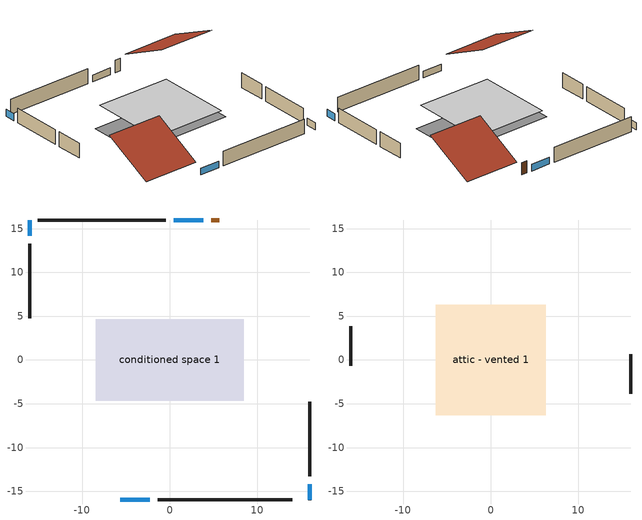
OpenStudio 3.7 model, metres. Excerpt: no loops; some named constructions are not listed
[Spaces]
conditioned space 1
 floor foundation (Slab1 construction): -8.43,-4.68 -8.43,4.68 8.43,4.68 8.43,-4.68 z0
 wall outside (Wall1 construction): -1.36,-15.98 13.97,-15.98 z0:2.44
 wall outside (Wall2 construction): -15.98,13.28 -15.98,4.76 z0:2.44
 wall outside (Wall3 construction): -0.48,15.98 -15.05,15.98 z0:2.44
 wall outside (Wall4 construction): 15.98,-13.28 15.98,-4.76 z0:2.44
 wall outside (AdiabaticWallConstruction): -5.66,-15.98 -2.29,-15.98 / 3.82,15.98 0.45,15.98 z0:1.1; -15.98,15.98 -15.98,14.21 / 15.98,-15.98 15.98,-14.21 z0:1.16
 wall outside (AdiabaticWallConstruction 1): 5.66,15.98 4.75,15.98 z0:2.03
 window (WindowConstruction): -5.66,-15.98 -2.29,-15.98 z0:1.1
 window (WindowConstruction 1): -15.98,15.98 -15.98,14.21 z0:1.16
 window (WindowConstruction 2): 3.82,15.98 0.45,15.98 z0:1.1
 window (WindowConstruction 3): 15.98,-15.98 15.98,-14.21 z0:1.16
 door (Door): 5.66,15.98 4.75,15.98 z0:2.03
attic - vented 1
 floor to conditioned space 1 (Floor1 construction Reversed): -6.28,-6.28 -6.28,6.28 6.28,6.28 6.28,-6.28 z2.44
 wall outside (Wall5 construction): -15.98,3.83 -15.98,-0.66 z0:2.44
 wall outside (Wall6 construction): 15.98,-3.83 15.98,0.66 z0:2.44
 roof outside (Roof1 construction): -6.59,-15.98,2.44 -6.59,-7.58,6.64 -15.98,-7.58,6.64 -15.98,-15.98,2.44
 roof outside (Roof2 construction): 6.59,15.98,2.44 6.59,7.58,6.64 15.98,7.58,6.64 15.98,15.98,2.44
[Material] Roughness=Rough; Thermal Absorptance=0.9
Name | Thickness {m} | Conductivity {W/m-K} | Density {kg/m3} | Specific Heat {J/kg-K} | Solar Absorptance | Visible Absorptance
gypsum board | 0.0127 | 0.160291 | 801 | 837.4 | 0.6 | 0.6
ceiling loosefill ins | 0.169333 | 0.0480833 | 16.02 | 1046.75 | 0.7 | 0.7
ceiling stud and cavity | 0.1397 | 0.0824711 | 65.682 | 1177.47 | 0.7 | 0.7
[Construction]
Floor1 construction: ceiling loosefill ins, ceiling stud and cavity, gypsum board
[Schedule:Day]
heating setpoint allday1: 24, 0, 24.4444
cooling setpoint allday1: 24, 0, 26.6667
fridge schedule allday10: 1, 0, 0.679562, 2, 0, 0.662573, 3, 0, 0.645584, 4, 0, 0.628595, 6, 0, 0.611606, 7, 0, 0.645584, 8, 0, 0.679562, 10, 0, 0.696551, 12, 0, 0.679562, 15, 0, 0.71354, 16, 0, 0.696551, 17, 0, 0.747518, 18, 0, 0.815474, 19, 0, 0.849453, 20, 0, 0.815474, 21, 0, 0.798485, 22, 0, 0.781496, 23, 0, 0.747518, 24, 0, 0.696551
fridge schedule allday11: 1, 0, 0.675182, 2, 0, 0.658303, 3, 0, 0.641423, 4, 0, 0.624544, 6, 0, 0.607664, 7, 0, 0.641423, 8, 0, 0.675182, 10, 0, 0.692062, 12, 0, 0.675182, 15, 0, 0.708942, 16, 0, 0.692062, 17, 0, 0.742701, 18, 0, 0.810219, 19, 0, 0.843978, 20, 0, 0.810219, 21, 0, 0.793339, 22, 0, 0.77646, 23, 0, 0.742701, 24, 0, 0.692062
fridge schedule allday12: 1, 0, 0.610949, 2, 0, 0.595675, 3, 0, 0.580401, 4, 0, 0.565128, 6, 0, 0.549854, 7, 0, 0.580401, 8, 0, 0.610949, 10, 0, 0.626223, 12, 0, 0.610949, 15, 0, 0.641496, 16, 0, 0.626223, 17, 0, 0.672044, 18, 0, 0.733139, 19, 0, 0.763686, 20, 0, 0.733139, 21, 0, 0.717865, 22, 0, 0.702591, 23, 0, 0.672044, 24, 0, 0.626223
exterior lighting schedule weekday1; exterior lighting schedule weekday12: 5, 0, 0.434959, 6, 0, 0.349858, 7, 0, 0.330947, 8, 0, 0.321491, 9, 0, 0.312035, 10, 0, 0.264757, 11, 0, 0.208024, 12, 0, 0.141834, 13, 0, 0.113467, 15, 0, 0.104012, 16, 0, 0.113467, 17, 0, 0.179657, 18, 0, 0.349858, 19, 0, 0.463325, 20, 0, 0.614615, 21, 0, 0.860461, 22, 0, 0.99284, 23, 0, 0.860461, 24, 0, 0.595704
exterior lighting schedule weekend1; exterior lighting schedule weekend12: 2, 0, 0.434959, 4, 0, 0.425503, 5, 0, 0.434959, 6, 0, 0.425503, 7, 0, 0.416047, 8, 0, 0.38768, 9, 0, 0.340402, 10, 0, 0.283669, 11, 0, 0.226935, 12, 0, 0.15129, 13, 0, 0.113467, 15, 0, 0.104012, 16, 0, 0.113467, 17, 0, 0.179657, 18, 0, 0.359314, 19, 0, 0.45387, 20, 0, 0.567337, 21, 0, 0.784816, 22, 0, 0.926651, 23, 0, 0.803728, 24, 0, 0.557882
exterior lighting schedule weekday2: 5, 0, 0.438095, 6, 0, 0.352381, 7, 0, 0.333333, 8, 0, 0.32381, 9, 0, 0.314286, 10, 0, 0.266667, 11, 0, 0.209524, 12, 0, 0.142857, 13, 0, 0.114286, 15, 0, 0.104762, 16, 0, 0.114286, 17, 0, 0.180952, 18, 0, 0.352381, 19, 0, 0.466667, 20, 0, 0.619048, 21, 0, 0.866667, 22, 0, 1, 23, 0, 0.866667, 24, 0, 0.6
exterior lighting schedule weekend2: 2, 0, 0.438095, 4, 0, 0.428571, 5, 0, 0.438095, 6, 0, 0.428571, 7, 0, 0.419048, 8, 0, 0.390476, 9, 0, 0.342857, 10, 0, 0.285714, 11, 0, 0.228571, 12, 0, 0.152381, 13, 0, 0.114286, 15, 0, 0.104762, 16, 0, 0.114286, 17, 0, 0.180952, 18, 0, 0.361905, 19, 0, 0.457143, 20, 0, 0.571429, 21, 0, 0.790476, 22, 0, 0.933333, 23, 0, 0.809524, 24, 0, 0.561905
exterior lighting schedule weekday3; exterior lighting schedule weekday5: 5, 0, 0.346085, 6, 0, 0.278373, 7, 0, 0.263325, 8, 0, 0.255802, 9, 0, 0.248278, 10, 0, 0.21066, 11, 0, 0.165519, 12, 0, 0.112854, 13, 0, 0.090283, 15, 0, 0.0827594, 16, 0, 0.090283, 17, 0, 0.142948, 18, 0, 0.278373, 19, 0, 0.368656, 20, 0, 0.489033, 21, 0, 0.684646, 22, 0, 0.789976, 23, 0, 0.684646, 24, 0, 0.473986
exterior lighting schedule weekend3; exterior lighting schedule weekend5: 2, 0, 0.346085, 4, 0, 0.338561, 5, 0, 0.346085, 6, 0, 0.338561, 7, 0, 0.331038, 8, 0, 0.308467, 9, 0, 0.270849, 10, 0, 0.225707, 11, 0, 0.180566, 12, 0, 0.120377, 13, 0, 0.090283, 15, 0, 0.0827594, 16, 0, 0.090283, 17, 0, 0.142948, 18, 0, 0.285896, 19, 0, 0.361132, 20, 0, 0.451415, 21, 0, 0.624457, 22, 0, 0.737311, 23, 0, 0.639504, 24, 0, 0.443891
exterior lighting schedule weekday4: 5, 0, 0.344691, 6, 0, 0.277251, 7, 0, 0.262265, 8, 0, 0.254771, 9, 0, 0.247278, 10, 0, 0.209812, 11, 0, 0.164852, 12, 0, 0.112399, 13, 0, 0.0899193, 15, 0, 0.082426, 16, 0, 0.0899193, 17, 0, 0.142372, 18, 0, 0.277251, 19, 0, 0.367171, 20, 0, 0.487063, 21, 0, 0.681888, 22, 0, 0.786794, 23, 0, 0.681888, 24, 0, 0.472076
exterior lighting schedule weekend4: 2, 0, 0.344691, 4, 0, 0.337197, 5, 0, 0.344691, 6, 0, 0.337197, 7, 0, 0.329704, 8, 0, 0.307224, 9, 0, 0.269758, 10, 0, 0.224798, 11, 0, 0.179839, 12, 0, 0.119892, 13, 0, 0.0899193, 15, 0, 0.082426, 16, 0, 0.0899193, 17, 0, 0.142372, 18, 0, 0.284744, 19, 0, 0.359677, 20, 0, 0.449597, 21, 0, 0.621942, 22, 0, 0.734341, 23, 0, 0.636928, 24, 0, 0.442103
exterior lighting schedule weekday6; exterior lighting schedule weekday9: 5, 0, 0.28823, 6, 0, 0.231837, 7, 0, 0.219305, 8, 0, 0.213039, 9, 0, 0.206773, 10, 0, 0.175444, 11, 0, 0.137849, 12, 0, 0.093988, 13, 0, 0.0751904, 15, 0, 0.0689245, 16, 0, 0.0751904, 17, 0, 0.119051, 18, 0, 0.231837, 19, 0, 0.307027, 20, 0, 0.407281, 21, 0, 0.570194, 22, 0, 0.657916, 23, 0, 0.570194, 24, 0, 0.394749
exterior lighting schedule weekend6; exterior lighting schedule weekend9: 2, 0, 0.28823, 4, 0, 0.281964, 5, 0, 0.28823, 6, 0, 0.281964, 7, 0, 0.275698, 8, 0, 0.2569, 9, 0, 0.225571, 10, 0, 0.187976, 11, 0, 0.150381, 12, 0, 0.100254, 13, 0, 0.0751904, 15, 0, 0.0689245, 16, 0, 0.0751904, 17, 0, 0.119051, 18, 0, 0.238103, 19, 0, 0.300761, 20, 0, 0.375952, 21, 0, 0.520067, 22, 0, 0.614055, 23, 0, 0.532598, 24, 0, 0.369686
exterior lighting schedule weekday7: 5, 0, 0.286139, 6, 0, 0.230155, 7, 0, 0.217714, 8, 0, 0.211494, 9, 0, 0.205273, 10, 0, 0.174171, 11, 0, 0.136849, 12, 0, 0.0933061, 13, 0, 0.0746448, 15, 0, 0.0684244, 16, 0, 0.0746448, 17, 0, 0.118188, 18, 0, 0.230155, 19, 0, 0.3048, 20, 0, 0.404326, 21, 0, 0.566057, 22, 0, 0.653142, 23, 0, 0.566057, 24, 0, 0.391885
exterior lighting schedule weekend7: 2, 0, 0.286139, 4, 0, 0.279918, 5, 0, 0.286139, 6, 0, 0.279918, 7, 0, 0.273698, 8, 0, 0.255037, 9, 0, 0.223935, 10, 0, 0.186612, 11, 0, 0.14929, 12, 0, 0.0995265, 13, 0, 0.0746448, 15, 0, 0.0684244, 16, 0, 0.0746448, 17, 0, 0.118188, 18, 0, 0.236375, 19, 0, 0.298579, 20, 0, 0.373224, 21, 0, 0.516294, 22, 0, 0.6096, 23, 0, 0.528734, 24, 0, 0.367004
exterior lighting schedule weekday10: 5, 0, 0.345039, 6, 0, 0.277532, 7, 0, 0.26253, 8, 0, 0.255029, 9, 0, 0.247528, 10, 0, 0.210024, 11, 0, 0.165019, 12, 0, 0.112513, 13, 0, 0.0900102, 15, 0, 0.0825094, 16, 0, 0.0900102, 17, 0, 0.142516, 18, 0, 0.277532, 19, 0, 0.367542, 20, 0, 0.487555, 21, 0, 0.682578, 22, 0, 0.787589, 23, 0, 0.682578, 24, 0, 0.472554
exterior lighting schedule weekend10: 2, 0, 0.345039, 4, 0, 0.337538, 5, 0, 0.345039, 6, 0, 0.337538, 7, 0, 0.330038, 8, 0, 0.307535, 9, 0, 0.270031, 10, 0, 0.225026, 11, 0, 0.18002, 12, 0, 0.120014, 13, 0, 0.0900102, 15, 0, 0.0825094, 16, 0, 0.0900102, 17, 0, 0.142516, 18, 0, 0.285032, 19, 0, 0.360041, 20, 0, 0.450051, 21, 0, 0.622571, 22, 0, 0.735084, 23, 0, 0.637572, 24, 0, 0.44255
exterior lighting schedule weekday11: 5, 0, 0.343994, 6, 0, 0.276691, 7, 0, 0.261734, 8, 0, 0.254256, 9, 0, 0.246778, 10, 0, 0.209387, 11, 0, 0.164519, 12, 0, 0.112172, 13, 0, 0.0897375, 15, 0, 0.0822593, 16, 0, 0.0897375, 17, 0, 0.142084, 18, 0, 0.276691, 19, 0, 0.366428, 20, 0, 0.486078, 21, 0, 0.680509, 22, 0, 0.785203, 23, 0, 0.680509, 24, 0, 0.471122
exterior lighting schedule weekend11: 2, 0, 0.343994, 4, 0, 0.336516, 5, 0, 0.343994, 6, 0, 0.336516, 7, 0, 0.329037, 8, 0, 0.306603, 9, 0, 0.269212, 10, 0, 0.224344, 11, 0, 0.179475, 12, 0, 0.11965, 13, 0, 0.0897375, 15, 0, 0.0822593, 16, 0, 0.0897375, 17, 0, 0.142084, 18, 0, 0.284169, 19, 0, 0.35895, 20, 0, 0.448687, 21, 0, 0.620684, 22, 0, 0.732856, 23, 0, 0.63564, 24, 0, 0.441209
cooling season schedule allday1; cooling season schedule allday12: 24, 0, 0
cooling season schedule allday3; natural vent schedule avail day: 24, 0, 1
mech vent range fan 0 schedule allday1: 12, 0, 0, 13, 0, 1, 24, 0, 0
mech vent bath fan 0 schedule allday1: 21, 0, 0, 22, 0, 1, 24, 0, 0
